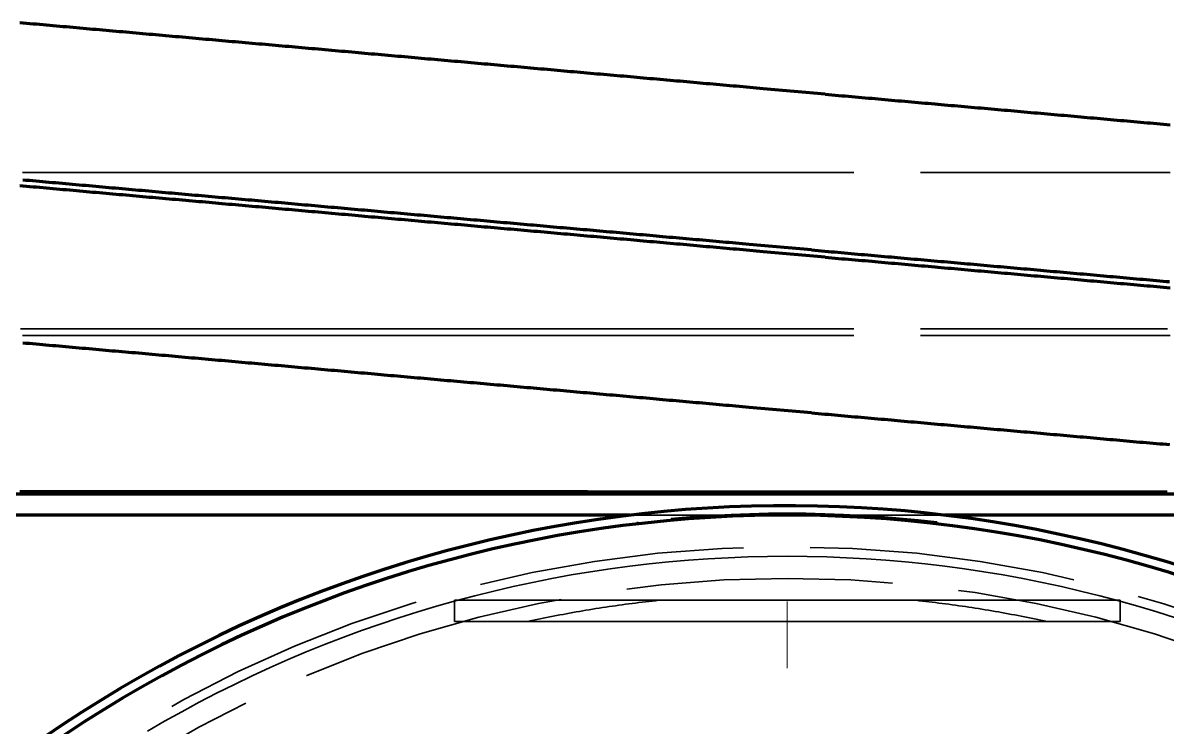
# Model space of a CAD drawing. Header units: millimetres. Extents: x 0 to 2382, y 0 to 420.
# Drawn here: x 148.02 to 165.21, y 159.4 to 169.99 of the extents above; entities that cross this region are included whole.
import ezdxf

# ---------------------------------------------------------------- set-up
doc = ezdxf.new("R2010")
doc.units = ezdxf.units.MM
doc.linetypes.add('IRAM-E-TRAZOS', pattern=[5, 4, -1])
doc.linetypes.add('IRAM-F-TRAZO-PUNTO', pattern=[20, 15, -2, 1, -2])
for name, color, linetype, lineweight in [('01-VISIBLE', 7, 'CONTINUOUS', 70), ('02-OCULTA', 4, 'IRAM-E-TRAZOS', 35), ('03-EJE', 1, 'IRAM-F-TRAZO-PUNTO', 18)]:
    doc.layers.add(name, color=color, linetype=linetype, lineweight=lineweight)

msp = doc.modelspace()

# ---------------------------------------------------------------- linework, layer by layer
at = {"layer": '01-VISIBLE'}
for p, q in [((160.071, 168.917), (159.137, 168.999)), ((159.863, 166.576), (158.929, 166.658)), ((160.071, 166.467), (159.137, 166.549)), ((159.863, 164.126), (158.929, 164.208)), ((147.32, 162.908), (171.68, 162.908)), ((147.32, 162.908), (171.68, 162.908)), ((156.5, 162.938), (162.5, 162.938)), ((157.138, 162.588), (147.235, 162.588)), ((172, 162.588), (161.862, 162.588))]:
    msp.add_line(p, q, dxfattribs=at)
for points in [[(159.137, 168.999), (159.087, 169.004), (159.037, 169.008), (158.987, 169.013), (158.937, 169.017), (158.887, 169.021), (158.838, 169.026), (158.788, 169.03), (158.738, 169.035), (158.688, 169.039), (158.638, 169.043), (158.588, 169.048), (158.539, 169.052), (158.489, 169.057), (158.439, 169.061), (158.389, 169.066), (158.339, 169.07), (158.289, 169.074), (158.239, 169.079), (158.19, 169.083), (158.14, 169.088), (158.09, 169.092), (158.04, 169.096), (157.99, 169.101), (157.94, 169.105), (157.891, 169.11), (157.841, 169.114), (157.791, 169.119), (157.741, 169.123), (157.691, 169.127), (157.641, 169.132), (157.591, 169.136), (157.542, 169.141), (157.492, 169.145), (157.442, 169.149), (157.392, 169.154), (157.342, 169.158), (157.292, 169.163), (157.243, 169.167), (157.193, 169.172), (157.143, 169.176), (157.093, 169.18), (157.043, 169.185), (156.993, 169.189), (156.944, 169.194), (156.894, 169.198), (156.844, 169.202), (156.794, 169.207), (156.744, 169.211), (156.694, 169.216), (156.644, 169.22), (156.595, 169.225), (156.545, 169.229), (156.495, 169.233), (156.445, 169.238), (156.395, 169.242), (156.345, 169.247), (156.296, 169.251), (156.246, 169.255), (156.196, 169.26), (156.146, 169.264), (156.096, 169.269), (156.046, 169.273), (155.997, 169.278), (155.947, 169.282), (155.897, 169.286), (155.847, 169.291), (155.797, 169.295), (155.747, 169.3), (155.697, 169.304), (155.648, 169.308), (155.598, 169.313), (155.548, 169.317), (155.498, 169.322), (155.448, 169.326), (155.398, 169.331), (155.349, 169.335), (155.299, 169.339), (155.249, 169.344), (155.199, 169.348), (155.149, 169.353), (155.099, 169.357), (155.049, 169.361), (155, 169.366), (154.95, 169.37), (154.9, 169.375), (154.85, 169.379), (154.8, 169.384), (154.75, 169.388), (154.701, 169.392), (154.651, 169.397), (154.601, 169.401), (154.551, 169.406), (154.501, 169.41), (154.451, 169.414), (154.402, 169.419), (154.352, 169.423), (154.302, 169.428), (154.252, 169.432), (154.202, 169.437), (154.152, 169.441), (154.102, 169.445), (154.053, 169.45), (154.003, 169.454), (153.953, 169.459), (153.903, 169.463), (153.853, 169.467), (153.803, 169.472), (153.754, 169.476), (153.704, 169.481), (153.654, 169.485), (153.604, 169.49), (153.554, 169.494), (153.504, 169.498), (153.455, 169.503), (153.405, 169.507), (153.355, 169.512), (153.305, 169.516), (153.255, 169.52), (153.205, 169.525), (153.155, 169.529), (153.106, 169.534), (153.056, 169.538), (153.006, 169.543), (152.956, 169.547), (152.906, 169.551), (152.856, 169.556), (152.807, 169.56), (152.757, 169.565), (152.707, 169.569), (152.657, 169.573), (152.607, 169.578), (152.557, 169.582), (152.508, 169.587), (152.458, 169.591), (152.408, 169.596), (152.358, 169.6), (152.308, 169.604), (152.258, 169.609), (152.208, 169.613), (152.159, 169.618), (152.109, 169.622), (152.059, 169.626), (152.009, 169.631), (151.959, 169.635), (151.909, 169.64), (151.86, 169.644), (151.81, 169.649), (151.76, 169.653), (151.71, 169.657), (151.66, 169.662), (151.61, 169.666), (151.56, 169.671), (151.511, 169.675), (151.461, 169.679), (151.411, 169.684), (151.361, 169.688), (151.311, 169.693), (151.261, 169.697), (151.212, 169.702), (151.162, 169.706), (151.112, 169.71), (151.062, 169.715), (151.012, 169.719), (150.962, 169.724), (150.913, 169.728), (150.863, 169.732), (150.813, 169.737), (150.763, 169.741), (150.713, 169.746), (150.663, 169.75), (150.613, 169.755), (150.564, 169.759), (150.514, 169.763), (150.464, 169.768), (150.414, 169.772), (150.364, 169.777), (150.314, 169.781), (150.265, 169.785), (150.215, 169.79), (150.165, 169.794), (150.115, 169.799), (150.065, 169.803), (150.015, 169.808), (149.966, 169.812), (149.916, 169.816), (149.866, 169.821), (149.816, 169.825), (149.766, 169.83), (149.716, 169.834), (149.666, 169.838), (149.617, 169.843), (149.567, 169.847), (149.517, 169.852), (149.467, 169.856), (149.417, 169.861), (149.367, 169.865), (149.318, 169.869), (149.268, 169.874), (149.218, 169.878), (149.168, 169.883), (149.118, 169.887), (149.068, 169.891), (149.019, 169.896), (148.969, 169.9), (148.919, 169.905), (148.869, 169.909), (148.819, 169.914), (148.769, 169.918), (148.719, 169.922), (148.67, 169.927), (148.62, 169.931), (148.57, 169.936), (148.52, 169.94), (148.47, 169.944), (148.42, 169.949), (148.371, 169.953), (148.321, 169.958), (148.271, 169.962), (148.221, 169.967), (148.171, 169.971), (148.121, 169.975), (148.071, 169.98), (148.022, 169.984), (147.972, 169.989)], [(160.071, 168.917), (160.121, 168.912), (160.17, 168.908), (160.22, 168.903), (160.27, 168.899), (160.32, 168.894), (160.37, 168.89), (160.42, 168.886), (160.47, 168.881), (160.519, 168.877), (160.569, 168.872), (160.619, 168.868), (160.669, 168.864), (160.719, 168.859), (160.769, 168.855), (160.818, 168.85), (160.868, 168.846), (160.918, 168.841), (160.968, 168.837), (161.018, 168.833), (161.068, 168.828), (161.117, 168.824), (161.167, 168.819), (161.217, 168.815), (161.267, 168.811), (161.317, 168.806), (161.367, 168.802), (161.417, 168.797), (161.466, 168.793), (161.516, 168.788), (161.566, 168.784), (161.616, 168.78), (161.666, 168.775), (161.716, 168.771), (161.765, 168.766), (161.815, 168.762), (161.865, 168.758), (161.915, 168.753), (161.965, 168.749), (162.015, 168.744), (162.065, 168.74), (162.114, 168.735), (162.164, 168.731), (162.214, 168.727), (162.264, 168.722), (162.314, 168.718), (162.364, 168.713), (162.413, 168.709), (162.463, 168.705), (162.513, 168.7), (162.563, 168.696), (162.613, 168.691), (162.663, 168.687), (162.712, 168.682), (162.762, 168.678), (162.812, 168.674), (162.862, 168.669), (162.912, 168.665), (162.962, 168.66), (163.012, 168.656), (163.061, 168.652), (163.111, 168.647), (163.161, 168.643), (163.211, 168.638), (163.261, 168.634), (163.311, 168.629), (163.36, 168.625), (163.41, 168.621), (163.46, 168.616), (163.51, 168.612), (163.56, 168.607), (163.61, 168.603), (163.659, 168.599), (163.709, 168.594), (163.759, 168.59), (163.809, 168.585), (163.859, 168.581), (163.909, 168.576), (163.959, 168.572), (164.008, 168.568), (164.058, 168.563), (164.108, 168.559), (164.158, 168.554), (164.208, 168.55), (164.258, 168.546), (164.307, 168.541), (164.357, 168.537), (164.407, 168.532), (164.457, 168.528), (164.507, 168.523), (164.557, 168.519), (164.607, 168.515), (164.656, 168.51), (164.706, 168.506), (164.756, 168.501), (164.806, 168.497), (164.856, 168.493), (164.906, 168.488), (164.955, 168.484), (165.005, 168.479), (165.055, 168.475), (165.105, 168.47), (165.155, 168.466), (165.205, 168.462), (165.254, 168.457)], [(159.137, 166.549), (159.087, 166.554), (159.037, 166.558), (158.987, 166.563), (158.937, 166.567), (158.887, 166.571), (158.838, 166.576), (158.788, 166.58), (158.738, 166.585), (158.688, 166.589), (158.638, 166.593), (158.588, 166.598), (158.539, 166.602), (158.489, 166.607), (158.439, 166.611), (158.389, 166.616), (158.339, 166.62), (158.289, 166.624), (158.239, 166.629), (158.19, 166.633), (158.14, 166.638), (158.09, 166.642), (158.04, 166.646), (157.99, 166.651), (157.94, 166.655), (157.891, 166.66), (157.841, 166.664), (157.791, 166.669), (157.741, 166.673), (157.691, 166.677), (157.641, 166.682), (157.591, 166.686), (157.542, 166.691), (157.492, 166.695), (157.442, 166.699), (157.392, 166.704), (157.342, 166.708), (157.292, 166.713), (157.243, 166.717), (157.193, 166.722), (157.143, 166.726), (157.093, 166.73), (157.043, 166.735), (156.993, 166.739), (156.944, 166.744), (156.894, 166.748), (156.844, 166.752), (156.794, 166.757), (156.744, 166.761), (156.694, 166.766), (156.644, 166.77), (156.595, 166.775), (156.545, 166.779), (156.495, 166.783), (156.445, 166.788), (156.395, 166.792), (156.345, 166.797), (156.296, 166.801), (156.246, 166.805), (156.196, 166.81), (156.146, 166.814), (156.096, 166.819), (156.046, 166.823), (155.997, 166.828), (155.947, 166.832), (155.897, 166.836), (155.847, 166.841), (155.797, 166.845), (155.747, 166.85), (155.697, 166.854), (155.648, 166.858), (155.598, 166.863), (155.548, 166.867), (155.498, 166.872), (155.448, 166.876), (155.398, 166.881), (155.349, 166.885), (155.299, 166.889), (155.249, 166.894), (155.199, 166.898), (155.149, 166.903), (155.099, 166.907), (155.049, 166.911), (155, 166.916), (154.95, 166.92), (154.9, 166.925), (154.85, 166.929), (154.8, 166.934), (154.75, 166.938), (154.701, 166.942), (154.651, 166.947), (154.601, 166.951), (154.551, 166.956), (154.501, 166.96), (154.451, 166.964), (154.402, 166.969), (154.352, 166.973), (154.302, 166.978), (154.252, 166.982), (154.202, 166.987), (154.152, 166.991), (154.102, 166.995), (154.053, 167), (154.003, 167.004), (153.953, 167.009), (153.903, 167.013), (153.853, 167.017), (153.803, 167.022), (153.754, 167.026), (153.704, 167.031), (153.654, 167.035), (153.604, 167.04), (153.554, 167.044), (153.504, 167.048), (153.455, 167.053), (153.405, 167.057), (153.355, 167.062), (153.305, 167.066), (153.255, 167.07), (153.205, 167.075), (153.155, 167.079), (153.106, 167.084), (153.056, 167.088), (153.006, 167.093), (152.956, 167.097), (152.906, 167.101), (152.856, 167.106), (152.807, 167.11), (152.757, 167.115), (152.707, 167.119), (152.657, 167.123), (152.607, 167.128), (152.557, 167.132), (152.508, 167.137), (152.458, 167.141), (152.408, 167.146), (152.358, 167.15), (152.308, 167.154), (152.258, 167.159), (152.208, 167.163), (152.159, 167.168), (152.109, 167.172), (152.059, 167.176), (152.009, 167.181), (151.959, 167.185), (151.909, 167.19), (151.86, 167.194), (151.81, 167.199), (151.76, 167.203), (151.71, 167.207), (151.66, 167.212), (151.61, 167.216), (151.56, 167.221), (151.511, 167.225), (151.461, 167.229), (151.411, 167.234), (151.361, 167.238), (151.311, 167.243), (151.261, 167.247), (151.212, 167.252), (151.162, 167.256), (151.112, 167.26), (151.062, 167.265), (151.012, 167.269), (150.962, 167.274), (150.913, 167.278), (150.863, 167.282), (150.813, 167.287), (150.763, 167.291), (150.713, 167.296), (150.663, 167.3), (150.613, 167.305), (150.564, 167.309), (150.514, 167.313), (150.464, 167.318), (150.414, 167.322), (150.364, 167.327), (150.314, 167.331), (150.265, 167.335), (150.215, 167.34), (150.165, 167.344), (150.115, 167.349), (150.065, 167.353), (150.015, 167.358), (149.966, 167.362), (149.916, 167.366), (149.866, 167.371), (149.816, 167.375), (149.766, 167.38), (149.716, 167.384), (149.666, 167.388), (149.617, 167.393), (149.567, 167.397), (149.517, 167.402), (149.467, 167.406), (149.417, 167.411), (149.367, 167.415), (149.318, 167.419), (149.268, 167.424), (149.218, 167.428), (149.168, 167.433), (149.118, 167.437), (149.068, 167.441), (149.019, 167.446), (148.969, 167.45), (148.919, 167.455), (148.869, 167.459), (148.819, 167.464), (148.769, 167.468), (148.719, 167.472), (148.67, 167.477), (148.62, 167.481), (148.57, 167.486), (148.52, 167.49), (148.47, 167.494), (148.42, 167.499), (148.371, 167.503), (148.321, 167.508), (148.271, 167.512), (148.221, 167.517), (148.171, 167.521), (148.121, 167.525), (148.071, 167.53), (148.022, 167.534), (147.972, 167.539)], [(158.929, 166.658), (158.879, 166.663), (158.83, 166.667), (158.78, 166.672), (158.73, 166.676), (158.68, 166.681), (158.63, 166.685), (158.58, 166.689), (158.53, 166.694), (158.481, 166.698), (158.431, 166.703), (158.381, 166.707), (158.331, 166.711), (158.281, 166.716), (158.231, 166.72), (158.182, 166.725), (158.132, 166.729), (158.082, 166.734), (158.032, 166.738), (157.982, 166.742), (157.932, 166.747), (157.883, 166.751), (157.833, 166.756), (157.783, 166.76), (157.733, 166.764), (157.683, 166.769), (157.633, 166.773), (157.583, 166.778), (157.534, 166.782), (157.484, 166.787), (157.434, 166.791), (157.384, 166.795), (157.334, 166.8), (157.284, 166.804), (157.235, 166.809), (157.185, 166.813), (157.135, 166.817), (157.085, 166.822), (157.035, 166.826), (156.985, 166.831), (156.935, 166.835), (156.886, 166.84), (156.836, 166.844), (156.786, 166.848), (156.736, 166.853), (156.686, 166.857), (156.636, 166.862), (156.587, 166.866), (156.537, 166.87), (156.487, 166.875), (156.437, 166.879), (156.387, 166.884), (156.337, 166.888), (156.288, 166.893), (156.238, 166.897), (156.188, 166.901), (156.138, 166.906), (156.088, 166.91), (156.038, 166.915), (155.988, 166.919), (155.939, 166.923), (155.889, 166.928), (155.839, 166.932), (155.789, 166.937), (155.739, 166.941), (155.689, 166.946), (155.64, 166.95), (155.59, 166.954), (155.54, 166.959), (155.49, 166.963), (155.44, 166.968), (155.39, 166.972), (155.341, 166.976), (155.291, 166.981), (155.241, 166.985), (155.191, 166.99), (155.141, 166.994), (155.091, 166.999), (155.041, 167.003), (154.992, 167.007), (154.942, 167.012), (154.892, 167.016), (154.842, 167.021), (154.792, 167.025), (154.742, 167.029), (154.693, 167.034), (154.643, 167.038), (154.593, 167.043), (154.543, 167.047), (154.493, 167.052), (154.443, 167.056), (154.393, 167.06), (154.344, 167.065), (154.294, 167.069), (154.244, 167.074), (154.194, 167.078), (154.144, 167.082), (154.094, 167.087), (154.045, 167.091), (153.995, 167.096), (153.945, 167.1), (153.895, 167.105), (153.845, 167.109), (153.795, 167.113), (153.746, 167.118), (153.696, 167.122), (153.646, 167.127), (153.596, 167.131), (153.546, 167.135), (153.496, 167.14), (153.446, 167.144), (153.397, 167.149), (153.347, 167.153), (153.297, 167.158), (153.247, 167.162), (153.197, 167.166), (153.147, 167.171), (153.098, 167.175), (153.048, 167.18), (152.998, 167.184), (152.948, 167.188), (152.898, 167.193), (152.848, 167.197), (152.799, 167.202), (152.749, 167.206), (152.699, 167.211), (152.649, 167.215), (152.599, 167.219), (152.549, 167.224), (152.499, 167.228), (152.45, 167.233), (152.4, 167.237), (152.35, 167.241), (152.3, 167.246), (152.25, 167.25), (152.2, 167.255), (152.151, 167.259), (152.101, 167.264), (152.051, 167.268), (152.001, 167.272), (151.951, 167.277), (151.901, 167.281), (151.852, 167.286), (151.802, 167.29), (151.752, 167.294), (151.702, 167.299), (151.652, 167.303), (151.602, 167.308), (151.552, 167.312), (151.503, 167.317), (151.453, 167.321), (151.403, 167.325), (151.353, 167.33), (151.303, 167.334), (151.253, 167.339), (151.204, 167.343), (151.154, 167.347), (151.104, 167.352), (151.054, 167.356), (151.004, 167.361), (150.954, 167.365), (150.904, 167.37), (150.855, 167.374), (150.805, 167.378), (150.755, 167.383), (150.705, 167.387), (150.655, 167.392), (150.605, 167.396), (150.556, 167.4), (150.506, 167.405), (150.456, 167.409), (150.406, 167.414), (150.356, 167.418), (150.306, 167.423), (150.257, 167.427), (150.207, 167.431), (150.157, 167.436), (150.107, 167.44), (150.057, 167.445), (150.007, 167.449), (149.957, 167.453), (149.908, 167.458), (149.858, 167.462), (149.808, 167.467), (149.758, 167.471), (149.708, 167.476), (149.658, 167.48), (149.609, 167.484), (149.559, 167.489), (149.509, 167.493), (149.459, 167.498), (149.409, 167.502), (149.359, 167.506), (149.31, 167.511), (149.26, 167.515), (149.21, 167.52), (149.16, 167.524), (149.11, 167.529), (149.06, 167.533), (149.01, 167.537), (148.961, 167.542), (148.911, 167.546), (148.861, 167.551), (148.811, 167.555), (148.761, 167.559), (148.711, 167.564), (148.662, 167.568), (148.612, 167.573), (148.562, 167.577), (148.512, 167.582), (148.462, 167.586), (148.412, 167.59), (148.362, 167.595), (148.313, 167.599), (148.263, 167.604), (148.213, 167.608), (148.163, 167.612), (148.113, 167.617), (148.063, 167.621), (148.014, 167.626)], [(159.863, 166.576), (159.913, 166.571), (159.963, 166.567), (160.013, 166.562), (160.063, 166.558), (160.113, 166.554), (160.162, 166.549), (160.212, 166.545), (160.262, 166.54), (160.312, 166.536), (160.362, 166.532), (160.412, 166.527), (160.461, 166.523), (160.511, 166.518), (160.561, 166.514), (160.611, 166.509), (160.661, 166.505), (160.711, 166.501), (160.761, 166.496), (160.81, 166.492), (160.86, 166.487), (160.91, 166.483), (160.96, 166.479), (161.01, 166.474), (161.06, 166.47), (161.109, 166.465), (161.159, 166.461), (161.209, 166.456), (161.259, 166.452), (161.309, 166.448), (161.359, 166.443), (161.409, 166.439), (161.458, 166.434), (161.508, 166.43), (161.558, 166.426), (161.608, 166.421), (161.658, 166.417), (161.708, 166.412), (161.757, 166.408), (161.807, 166.403), (161.857, 166.399), (161.907, 166.395), (161.957, 166.39), (162.007, 166.386), (162.056, 166.381), (162.106, 166.377), (162.156, 166.373), (162.206, 166.368), (162.256, 166.364), (162.306, 166.359), (162.356, 166.355), (162.405, 166.35), (162.455, 166.346), (162.505, 166.342), (162.555, 166.337), (162.605, 166.333), (162.655, 166.328), (162.704, 166.324), (162.754, 166.32), (162.804, 166.315), (162.854, 166.311), (162.904, 166.306), (162.954, 166.302), (163.003, 166.297), (163.053, 166.293), (163.103, 166.289), (163.153, 166.284), (163.203, 166.28), (163.253, 166.275), (163.303, 166.271), (163.352, 166.267), (163.402, 166.262), (163.452, 166.258), (163.502, 166.253), (163.552, 166.249), (163.602, 166.244), (163.651, 166.24), (163.701, 166.236), (163.751, 166.231), (163.801, 166.227), (163.851, 166.222), (163.901, 166.218), (163.951, 166.214), (164, 166.209), (164.05, 166.205), (164.1, 166.2), (164.15, 166.196), (164.2, 166.191), (164.25, 166.187), (164.299, 166.183), (164.349, 166.178), (164.399, 166.174), (164.449, 166.169), (164.499, 166.165), (164.549, 166.161), (164.598, 166.156), (164.648, 166.152), (164.698, 166.147), (164.748, 166.143), (164.798, 166.138), (164.848, 166.134), (164.898, 166.13), (164.947, 166.125), (164.997, 166.121), (165.047, 166.116), (165.097, 166.112), (165.147, 166.108), (165.197, 166.103), (165.246, 166.099)], [(160.071, 166.467), (160.121, 166.462), (160.17, 166.458), (160.22, 166.453), (160.27, 166.449), (160.32, 166.444), (160.37, 166.44), (160.42, 166.436), (160.47, 166.431), (160.519, 166.427), (160.569, 166.422), (160.619, 166.418), (160.669, 166.414), (160.719, 166.409), (160.769, 166.405), (160.818, 166.4), (160.868, 166.396), (160.918, 166.391), (160.968, 166.387), (161.018, 166.383), (161.068, 166.378), (161.117, 166.374), (161.167, 166.369), (161.217, 166.365), (161.267, 166.361), (161.317, 166.356), (161.367, 166.352), (161.417, 166.347), (161.466, 166.343), (161.516, 166.338), (161.566, 166.334), (161.616, 166.33), (161.666, 166.325), (161.716, 166.321), (161.765, 166.316), (161.815, 166.312), (161.865, 166.308), (161.915, 166.303), (161.965, 166.299), (162.015, 166.294), (162.065, 166.29), (162.114, 166.285), (162.164, 166.281), (162.214, 166.277), (162.264, 166.272), (162.314, 166.268), (162.364, 166.263), (162.413, 166.259), (162.463, 166.255), (162.513, 166.25), (162.563, 166.246), (162.613, 166.241), (162.663, 166.237), (162.712, 166.232), (162.762, 166.228), (162.812, 166.224), (162.862, 166.219), (162.912, 166.215), (162.962, 166.21), (163.012, 166.206), (163.061, 166.202), (163.111, 166.197), (163.161, 166.193), (163.211, 166.188), (163.261, 166.184), (163.311, 166.179), (163.36, 166.175), (163.41, 166.171), (163.46, 166.166), (163.51, 166.162), (163.56, 166.157), (163.61, 166.153), (163.659, 166.149), (163.709, 166.144), (163.759, 166.14), (163.809, 166.135), (163.859, 166.131), (163.909, 166.126), (163.959, 166.122), (164.008, 166.118), (164.058, 166.113), (164.108, 166.109), (164.158, 166.104), (164.208, 166.1), (164.258, 166.096), (164.307, 166.091), (164.357, 166.087), (164.407, 166.082), (164.457, 166.078), (164.507, 166.073), (164.557, 166.069), (164.607, 166.065), (164.656, 166.06), (164.706, 166.056), (164.756, 166.051), (164.806, 166.047), (164.856, 166.043), (164.906, 166.038), (164.955, 166.034), (165.005, 166.029), (165.055, 166.025), (165.105, 166.02), (165.155, 166.016), (165.205, 166.012), (165.254, 166.007)], [(158.929, 164.208), (158.879, 164.213), (158.83, 164.217), (158.78, 164.222), (158.73, 164.226), (158.68, 164.231), (158.63, 164.235), (158.58, 164.239), (158.53, 164.244), (158.481, 164.248), (158.431, 164.253), (158.381, 164.257), (158.331, 164.261), (158.281, 164.266), (158.231, 164.27), (158.182, 164.275), (158.132, 164.279), (158.082, 164.284), (158.032, 164.288), (157.982, 164.292), (157.932, 164.297), (157.883, 164.301), (157.833, 164.306), (157.783, 164.31), (157.733, 164.314), (157.683, 164.319), (157.633, 164.323), (157.583, 164.328), (157.534, 164.332), (157.484, 164.337), (157.434, 164.341), (157.384, 164.345), (157.334, 164.35), (157.284, 164.354), (157.235, 164.359), (157.185, 164.363), (157.135, 164.367), (157.085, 164.372), (157.035, 164.376), (156.985, 164.381), (156.935, 164.385), (156.886, 164.39), (156.836, 164.394), (156.786, 164.398), (156.736, 164.403), (156.686, 164.407), (156.636, 164.412), (156.587, 164.416), (156.537, 164.42), (156.487, 164.425), (156.437, 164.429), (156.387, 164.434), (156.337, 164.438), (156.288, 164.443), (156.238, 164.447), (156.188, 164.451), (156.138, 164.456), (156.088, 164.46), (156.038, 164.465), (155.988, 164.469), (155.939, 164.473), (155.889, 164.478), (155.839, 164.482), (155.789, 164.487), (155.739, 164.491), (155.689, 164.496), (155.64, 164.5), (155.59, 164.504), (155.54, 164.509), (155.49, 164.513), (155.44, 164.518), (155.39, 164.522), (155.341, 164.526), (155.291, 164.531), (155.241, 164.535), (155.191, 164.54), (155.141, 164.544), (155.091, 164.549), (155.041, 164.553), (154.992, 164.557), (154.942, 164.562), (154.892, 164.566), (154.842, 164.571), (154.792, 164.575), (154.742, 164.579), (154.693, 164.584), (154.643, 164.588), (154.593, 164.593), (154.543, 164.597), (154.493, 164.602), (154.443, 164.606), (154.393, 164.61), (154.344, 164.615), (154.294, 164.619), (154.244, 164.624), (154.194, 164.628), (154.144, 164.632), (154.094, 164.637), (154.045, 164.641), (153.995, 164.646), (153.945, 164.65), (153.895, 164.655), (153.845, 164.659), (153.795, 164.663), (153.746, 164.668), (153.696, 164.672), (153.646, 164.677), (153.596, 164.681), (153.546, 164.685), (153.496, 164.69), (153.446, 164.694), (153.397, 164.699), (153.347, 164.703), (153.297, 164.708), (153.247, 164.712), (153.197, 164.716), (153.147, 164.721), (153.098, 164.725), (153.048, 164.73), (152.998, 164.734), (152.948, 164.738), (152.898, 164.743), (152.848, 164.747), (152.799, 164.752), (152.749, 164.756), (152.699, 164.761), (152.649, 164.765), (152.599, 164.769), (152.549, 164.774), (152.499, 164.778), (152.45, 164.783), (152.4, 164.787), (152.35, 164.791), (152.3, 164.796), (152.25, 164.8), (152.2, 164.805), (152.151, 164.809), (152.101, 164.814), (152.051, 164.818), (152.001, 164.822), (151.951, 164.827), (151.901, 164.831), (151.852, 164.836), (151.802, 164.84), (151.752, 164.844), (151.702, 164.849), (151.652, 164.853), (151.602, 164.858), (151.552, 164.862), (151.503, 164.867), (151.453, 164.871), (151.403, 164.875), (151.353, 164.88), (151.303, 164.884), (151.253, 164.889), (151.204, 164.893), (151.154, 164.897), (151.104, 164.902), (151.054, 164.906), (151.004, 164.911), (150.954, 164.915), (150.904, 164.92), (150.855, 164.924), (150.805, 164.928), (150.755, 164.933), (150.705, 164.937), (150.655, 164.942), (150.605, 164.946), (150.556, 164.95), (150.506, 164.955), (150.456, 164.959), (150.406, 164.964), (150.356, 164.968), (150.306, 164.973), (150.257, 164.977), (150.207, 164.981), (150.157, 164.986), (150.107, 164.99), (150.057, 164.995), (150.007, 164.999), (149.957, 165.003), (149.908, 165.008), (149.858, 165.012), (149.808, 165.017), (149.758, 165.021), (149.708, 165.026), (149.658, 165.03), (149.609, 165.034), (149.559, 165.039), (149.509, 165.043), (149.459, 165.048), (149.409, 165.052), (149.359, 165.056), (149.31, 165.061), (149.26, 165.065), (149.21, 165.07), (149.16, 165.074), (149.11, 165.079), (149.06, 165.083), (149.01, 165.087), (148.961, 165.092), (148.911, 165.096), (148.861, 165.101), (148.811, 165.105), (148.761, 165.109), (148.711, 165.114), (148.662, 165.118), (148.612, 165.123), (148.562, 165.127), (148.512, 165.132), (148.462, 165.136), (148.412, 165.14), (148.362, 165.145), (148.313, 165.149), (148.263, 165.154), (148.213, 165.158), (148.163, 165.162), (148.113, 165.167), (148.063, 165.171), (148.014, 165.176)], [(159.863, 164.126), (159.913, 164.121), (159.963, 164.117), (160.013, 164.112), (160.063, 164.108), (160.113, 164.104), (160.162, 164.099), (160.212, 164.095), (160.262, 164.09), (160.312, 164.086), (160.362, 164.082), (160.412, 164.077), (160.461, 164.073), (160.511, 164.068), (160.561, 164.064), (160.611, 164.059), (160.661, 164.055), (160.711, 164.051), (160.761, 164.046), (160.81, 164.042), (160.86, 164.037), (160.91, 164.033), (160.96, 164.029), (161.01, 164.024), (161.06, 164.02), (161.109, 164.015), (161.159, 164.011), (161.209, 164.006), (161.259, 164.002), (161.309, 163.998), (161.359, 163.993), (161.409, 163.989), (161.458, 163.984), (161.508, 163.98), (161.558, 163.976), (161.608, 163.971), (161.658, 163.967), (161.708, 163.962), (161.757, 163.958), (161.807, 163.953), (161.857, 163.949), (161.907, 163.945), (161.957, 163.94), (162.007, 163.936), (162.056, 163.931), (162.106, 163.927), (162.156, 163.923), (162.206, 163.918), (162.256, 163.914), (162.306, 163.909), (162.356, 163.905), (162.405, 163.9), (162.455, 163.896), (162.505, 163.892), (162.555, 163.887), (162.605, 163.883), (162.655, 163.878), (162.704, 163.874), (162.754, 163.87), (162.804, 163.865), (162.854, 163.861), (162.904, 163.856), (162.954, 163.852), (163.003, 163.847), (163.053, 163.843), (163.103, 163.839), (163.153, 163.834), (163.203, 163.83), (163.253, 163.825), (163.303, 163.821), (163.352, 163.817), (163.402, 163.812), (163.452, 163.808), (163.502, 163.803), (163.552, 163.799), (163.602, 163.794), (163.651, 163.79), (163.701, 163.786), (163.751, 163.781), (163.801, 163.777), (163.851, 163.772), (163.901, 163.768), (163.951, 163.764), (164, 163.759), (164.05, 163.755), (164.1, 163.75), (164.15, 163.746), (164.2, 163.741), (164.25, 163.737), (164.299, 163.733), (164.349, 163.728), (164.399, 163.724), (164.449, 163.719), (164.499, 163.715), (164.549, 163.711), (164.598, 163.706), (164.648, 163.702), (164.698, 163.697), (164.748, 163.693), (164.798, 163.688), (164.848, 163.684), (164.898, 163.68), (164.947, 163.675), (164.997, 163.671), (165.047, 163.666), (165.097, 163.662), (165.147, 163.658), (165.197, 163.653), (165.246, 163.649)], [(156.5, 162.938), (156.45, 162.938), (156.4, 162.938), (156.35, 162.938), (156.299, 162.938), (156.249, 162.938), (156.199, 162.938), (156.149, 162.938), (156.099, 162.938), (156.049, 162.938), (155.998, 162.938), (155.948, 162.938), (155.898, 162.938), (155.848, 162.938), (155.798, 162.938), (155.748, 162.938), (155.697, 162.938), (155.647, 162.938), (155.597, 162.938), (155.547, 162.938), (155.497, 162.938), (155.447, 162.938), (155.396, 162.938), (155.346, 162.938), (155.296, 162.938), (155.246, 162.938), (155.196, 162.938), (155.146, 162.938), (155.095, 162.938), (155.045, 162.938), (154.995, 162.938), (154.945, 162.938), (154.895, 162.938), (154.845, 162.938), (154.794, 162.938), (154.744, 162.938), (154.694, 162.938), (154.644, 162.938), (154.594, 162.938), (154.544, 162.938), (154.493, 162.938), (154.443, 162.938), (154.393, 162.938), (154.343, 162.938), (154.293, 162.938), (154.243, 162.938), (154.192, 162.938), (154.142, 162.938), (154.092, 162.938), (154.042, 162.938), (153.992, 162.938), (153.942, 162.938), (153.891, 162.938), (153.841, 162.938), (153.791, 162.938), (153.741, 162.938), (153.691, 162.938), (153.641, 162.938), (153.59, 162.938), (153.54, 162.938), (153.49, 162.938), (153.44, 162.938), (153.39, 162.938), (153.34, 162.938), (153.29, 162.938), (153.239, 162.938), (153.189, 162.938), (153.139, 162.938), (153.089, 162.938), (153.039, 162.938), (152.989, 162.938), (152.938, 162.938), (152.888, 162.938), (152.838, 162.938), (152.788, 162.938), (152.738, 162.938), (152.688, 162.938), (152.637, 162.938), (152.587, 162.938), (152.537, 162.938), (152.487, 162.938), (152.437, 162.938), (152.387, 162.938), (152.336, 162.938), (152.286, 162.938), (152.236, 162.938), (152.186, 162.938), (152.136, 162.938), (152.086, 162.938), (152.035, 162.938), (151.985, 162.938), (151.935, 162.938), (151.885, 162.938), (151.835, 162.938), (151.785, 162.938), (151.734, 162.938), (151.684, 162.938), (151.634, 162.938), (151.584, 162.938), (151.534, 162.938), (151.484, 162.938), (151.433, 162.938), (151.383, 162.938), (151.333, 162.938), (151.283, 162.938), (151.233, 162.938), (151.183, 162.938), (151.132, 162.938), (151.082, 162.938), (151.032, 162.938), (150.982, 162.938), (150.932, 162.938), (150.882, 162.938), (150.831, 162.938), (150.781, 162.938), (150.731, 162.938), (150.681, 162.938), (150.631, 162.938), (150.581, 162.938), (150.53, 162.938), (150.48, 162.938), (150.43, 162.938), (150.38, 162.938), (150.33, 162.938), (150.28, 162.938), (150.23, 162.938), (150.179, 162.938), (150.129, 162.938), (150.079, 162.938), (150.029, 162.938), (149.979, 162.938), (149.929, 162.938), (149.878, 162.938), (149.828, 162.938), (149.778, 162.938), (149.728, 162.938), (149.678, 162.938), (149.628, 162.938), (149.577, 162.938), (149.527, 162.938), (149.477, 162.938), (149.427, 162.938), (149.377, 162.938), (149.327, 162.938), (149.276, 162.938), (149.226, 162.938), (149.176, 162.938), (149.126, 162.938), (149.076, 162.938), (149.026, 162.938), (148.975, 162.938), (148.925, 162.938), (148.875, 162.938), (148.825, 162.938), (148.775, 162.938), (148.725, 162.938), (148.674, 162.938), (148.624, 162.938), (148.574, 162.938), (148.524, 162.938), (148.474, 162.938), (148.424, 162.938), (148.373, 162.938), (148.323, 162.938), (148.273, 162.938), (148.223, 162.938), (148.173, 162.938), (148.123, 162.938), (148.072, 162.938), (148.022, 162.938), (147.972, 162.938)], [(162.5, 162.938), (162.55, 162.938), (162.6, 162.938), (162.65, 162.938), (162.701, 162.938), (162.751, 162.938), (162.801, 162.938), (162.851, 162.938), (162.901, 162.938), (162.951, 162.938), (163.002, 162.938), (163.052, 162.938), (163.102, 162.938), (163.152, 162.938), (163.202, 162.938), (163.252, 162.938), (163.303, 162.938), (163.353, 162.938), (163.403, 162.938), (163.453, 162.938), (163.503, 162.938), (163.553, 162.938), (163.604, 162.938), (163.654, 162.938), (163.704, 162.938), (163.754, 162.938), (163.804, 162.938), (163.854, 162.938), (163.905, 162.938), (163.955, 162.938), (164.005, 162.938), (164.055, 162.938), (164.105, 162.938), (164.155, 162.938), (164.206, 162.938), (164.256, 162.938), (164.306, 162.938), (164.356, 162.938), (164.406, 162.938), (164.456, 162.938), (164.507, 162.938), (164.557, 162.938), (164.607, 162.938), (164.657, 162.938), (164.707, 162.938), (164.757, 162.938), (164.808, 162.938), (164.858, 162.938), (164.908, 162.938), (164.958, 162.938), (165.008, 162.938), (165.058, 162.938), (165.109, 162.938), (165.159, 162.938), (165.209, 162.938)]]:
    msp.add_lwpolyline(points, dxfattribs=at)
for radius, start, end in [(19.643, 0.922, 125.6391), (19.5, 0, 125.8133)]:
    msp.add_arc((159.5, 143.088), radius, start, end, dxfattribs=at)
at = {"layer": '02-OCULTA'}
for p, q in [((156.5, 167.738), (162.5, 167.738)), ((156.5, 165.388), (162.5, 165.388)), ((156.5, 165.288), (162.5, 165.288)), ((147.32, 162.908), (171.68, 162.908)), ((147.32, 162.908), (171.68, 162.908)), ((147, 162.588), (172, 162.588)), ((172, 162.588), (147, 162.588)), ((147, 162.588), (172, 162.588)), ((161.862, 162.588), (157.138, 162.588)), ((157.255, 162.458), (157.252, 162.488)), ((157.255, 162.458), (157.252, 162.488)), ((161.745, 162.458), (161.748, 162.488)), ((161.745, 162.458), (161.748, 162.488)), ((154.5, 160.988), (154.5, 161.308)), ((154.5, 160.988), (154.5, 161.308)), ((154.5, 161.308), (164.5, 161.308)), ((154.5, 161.308), (157.569, 161.308)), ((161.431, 161.308), (164.5, 161.308)), ((164.5, 160.988), (164.5, 161.308)), ((164.5, 160.988), (164.5, 161.308)), ((154.5, 160.988), (164.5, 160.988)), ((154.5, 160.988), (155.59, 160.988)), ((163.41, 160.988), (164.5, 160.988))]:
    msp.add_line(p, q, dxfattribs=at)
for points in [[(156.5, 167.738), (156.45, 167.738), (156.4, 167.738), (156.349, 167.738), (156.299, 167.738), (156.249, 167.738), (156.199, 167.738), (156.148, 167.738), (156.098, 167.738), (156.048, 167.738), (155.998, 167.738), (155.947, 167.738), (155.897, 167.738), (155.847, 167.738), (155.797, 167.738), (155.746, 167.738), (155.696, 167.738), (155.646, 167.738), (155.596, 167.738), (155.545, 167.738), (155.495, 167.738), (155.445, 167.738), (155.395, 167.738), (155.344, 167.738), (155.294, 167.738), (155.244, 167.738), (155.194, 167.738), (155.143, 167.738), (155.093, 167.738), (155.043, 167.738), (154.993, 167.738), (154.942, 167.738), (154.892, 167.738), (154.842, 167.738), (154.792, 167.738), (154.741, 167.738), (154.691, 167.738), (154.641, 167.738), (154.591, 167.738), (154.54, 167.738), (154.49, 167.738), (154.44, 167.738), (154.39, 167.738), (154.339, 167.738), (154.289, 167.738), (154.239, 167.738), (154.189, 167.738), (154.138, 167.738), (154.088, 167.738), (154.038, 167.738), (153.988, 167.738), (153.937, 167.738), (153.887, 167.738), (153.837, 167.738), (153.787, 167.738), (153.736, 167.738), (153.686, 167.738), (153.636, 167.738), (153.586, 167.738), (153.535, 167.738), (153.485, 167.738), (153.435, 167.738), (153.385, 167.738), (153.334, 167.738), (153.284, 167.738), (153.234, 167.738), (153.184, 167.738), (153.133, 167.738), (153.083, 167.738), (153.033, 167.738), (152.983, 167.738), (152.932, 167.738), (152.882, 167.738), (152.832, 167.738), (152.782, 167.738), (152.731, 167.738), (152.681, 167.738), (152.631, 167.738), (152.581, 167.738), (152.53, 167.738), (152.48, 167.738), (152.43, 167.738), (152.38, 167.738), (152.329, 167.738), (152.279, 167.738), (152.229, 167.738), (152.179, 167.738), (152.128, 167.738), (152.078, 167.738), (152.028, 167.738), (151.978, 167.738), (151.927, 167.738), (151.877, 167.738), (151.827, 167.738), (151.777, 167.738), (151.726, 167.738), (151.676, 167.738), (151.626, 167.738), (151.576, 167.738), (151.525, 167.738), (151.475, 167.738), (151.425, 167.738), (151.375, 167.738), (151.324, 167.738), (151.274, 167.738), (151.224, 167.738), (151.174, 167.738), (151.123, 167.738), (151.073, 167.738), (151.023, 167.738), (150.973, 167.738), (150.922, 167.738), (150.872, 167.738), (150.822, 167.738), (150.772, 167.738), (150.721, 167.738), (150.671, 167.738), (150.621, 167.738), (150.571, 167.738), (150.52, 167.738), (150.47, 167.738), (150.42, 167.738), (150.37, 167.738), (150.319, 167.738), (150.269, 167.738), (150.219, 167.738), (150.169, 167.738), (150.118, 167.738), (150.068, 167.738), (150.018, 167.738), (149.968, 167.738), (149.917, 167.738), (149.867, 167.738), (149.817, 167.738), (149.767, 167.738), (149.716, 167.738), (149.666, 167.738), (149.616, 167.738), (149.566, 167.738), (149.515, 167.738), (149.465, 167.738), (149.415, 167.738), (149.365, 167.738), (149.314, 167.738), (149.264, 167.738), (149.214, 167.738), (149.164, 167.738), (149.113, 167.738), (149.063, 167.738), (149.013, 167.738), (148.963, 167.738), (148.912, 167.738), (148.862, 167.738), (148.812, 167.738), (148.762, 167.738), (148.711, 167.738), (148.661, 167.738), (148.611, 167.738), (148.561, 167.738), (148.51, 167.738), (148.46, 167.738), (148.41, 167.738), (148.36, 167.738), (148.309, 167.738), (148.259, 167.738), (148.209, 167.738), (148.159, 167.738), (148.108, 167.738), (148.058, 167.738), (148.008, 167.738)], [(162.5, 167.738), (162.55, 167.738), (162.6, 167.738), (162.65, 167.738), (162.7, 167.738), (162.751, 167.738), (162.801, 167.738), (162.851, 167.738), (162.901, 167.738), (162.951, 167.738), (163.001, 167.738), (163.051, 167.738), (163.101, 167.738), (163.152, 167.738), (163.202, 167.738), (163.252, 167.738), (163.302, 167.738), (163.352, 167.738), (163.402, 167.738), (163.452, 167.738), (163.502, 167.738), (163.552, 167.738), (163.603, 167.738), (163.653, 167.738), (163.703, 167.738), (163.753, 167.738), (163.803, 167.738), (163.853, 167.738), (163.903, 167.738), (163.953, 167.738), (164.003, 167.738), (164.054, 167.738), (164.104, 167.738), (164.154, 167.738), (164.204, 167.738), (164.254, 167.738), (164.304, 167.738), (164.354, 167.738), (164.404, 167.738), (164.455, 167.738), (164.505, 167.738), (164.555, 167.738), (164.605, 167.738), (164.655, 167.738), (164.705, 167.738), (164.755, 167.738), (164.805, 167.738), (164.855, 167.738), (164.906, 167.738), (164.956, 167.738), (165.006, 167.738), (165.056, 167.738), (165.106, 167.738), (165.156, 167.738), (165.206, 167.738), (165.256, 167.738)], [(156.5, 165.388), (156.45, 165.388), (156.4, 165.388), (156.35, 165.388), (156.3, 165.388), (156.249, 165.388), (156.199, 165.388), (156.149, 165.388), (156.099, 165.388), (156.049, 165.388), (155.999, 165.388), (155.949, 165.388), (155.899, 165.388), (155.848, 165.388), (155.798, 165.388), (155.748, 165.388), (155.698, 165.388), (155.648, 165.388), (155.598, 165.388), (155.548, 165.388), (155.498, 165.388), (155.448, 165.388), (155.397, 165.388), (155.347, 165.388), (155.297, 165.388), (155.247, 165.388), (155.197, 165.388), (155.147, 165.388), (155.097, 165.388), (155.047, 165.388), (154.997, 165.388), (154.946, 165.388), (154.896, 165.388), (154.846, 165.388), (154.796, 165.388), (154.746, 165.388), (154.696, 165.388), (154.646, 165.388), (154.596, 165.388), (154.545, 165.388), (154.495, 165.388), (154.445, 165.388), (154.395, 165.388), (154.345, 165.388), (154.295, 165.388), (154.245, 165.388), (154.195, 165.388), (154.145, 165.388), (154.094, 165.388), (154.044, 165.388), (153.994, 165.388), (153.944, 165.388), (153.894, 165.388), (153.844, 165.388), (153.794, 165.388), (153.744, 165.388), (153.694, 165.388), (153.643, 165.388), (153.593, 165.388), (153.543, 165.388), (153.493, 165.388), (153.443, 165.388), (153.393, 165.388), (153.343, 165.388), (153.293, 165.388), (153.242, 165.388), (153.192, 165.388), (153.142, 165.388), (153.092, 165.388), (153.042, 165.388), (152.992, 165.388), (152.942, 165.388), (152.892, 165.388), (152.842, 165.388), (152.791, 165.388), (152.741, 165.388), (152.691, 165.388), (152.641, 165.388), (152.591, 165.388), (152.541, 165.388), (152.491, 165.388), (152.441, 165.388), (152.391, 165.388), (152.34, 165.388), (152.29, 165.388), (152.24, 165.388), (152.19, 165.388), (152.14, 165.388), (152.09, 165.388), (152.04, 165.388), (151.99, 165.388), (151.939, 165.388), (151.889, 165.388), (151.839, 165.388), (151.789, 165.388), (151.739, 165.388), (151.689, 165.388), (151.639, 165.388), (151.589, 165.388), (151.539, 165.388), (151.488, 165.388), (151.438, 165.388), (151.388, 165.388), (151.338, 165.388), (151.288, 165.388), (151.238, 165.388), (151.188, 165.388), (151.138, 165.388), (151.088, 165.388), (151.037, 165.388), (150.987, 165.388), (150.937, 165.388), (150.887, 165.388), (150.837, 165.388), (150.787, 165.388), (150.737, 165.388), (150.687, 165.388), (150.636, 165.388), (150.586, 165.388), (150.536, 165.388), (150.486, 165.388), (150.436, 165.388), (150.386, 165.388), (150.336, 165.388), (150.286, 165.388), (150.236, 165.388), (150.185, 165.388), (150.135, 165.388), (150.085, 165.388), (150.035, 165.388), (149.985, 165.388), (149.935, 165.388), (149.885, 165.388), (149.835, 165.388), (149.784, 165.388), (149.734, 165.388), (149.684, 165.388), (149.634, 165.388), (149.584, 165.388), (149.534, 165.388), (149.484, 165.388), (149.434, 165.388), (149.384, 165.388), (149.333, 165.388), (149.283, 165.388), (149.233, 165.388), (149.183, 165.388), (149.133, 165.388), (149.083, 165.388), (149.033, 165.388), (148.983, 165.388), (148.933, 165.388), (148.882, 165.388), (148.832, 165.388), (148.782, 165.388), (148.732, 165.388), (148.682, 165.388), (148.632, 165.388), (148.582, 165.388), (148.532, 165.388), (148.481, 165.388), (148.431, 165.388), (148.381, 165.388), (148.331, 165.388), (148.281, 165.388), (148.231, 165.388), (148.181, 165.388), (148.131, 165.388), (148.081, 165.388), (148.03, 165.388), (147.98, 165.388)], [(156.5, 165.288), (156.45, 165.288), (156.4, 165.288), (156.349, 165.288), (156.299, 165.288), (156.249, 165.288), (156.199, 165.288), (156.148, 165.288), (156.098, 165.288), (156.048, 165.288), (155.998, 165.288), (155.947, 165.288), (155.897, 165.288), (155.847, 165.288), (155.797, 165.288), (155.746, 165.288), (155.696, 165.288), (155.646, 165.288), (155.596, 165.288), (155.545, 165.288), (155.495, 165.288), (155.445, 165.288), (155.395, 165.288), (155.344, 165.288), (155.294, 165.288), (155.244, 165.288), (155.194, 165.288), (155.143, 165.288), (155.093, 165.288), (155.043, 165.288), (154.993, 165.288), (154.942, 165.288), (154.892, 165.288), (154.842, 165.288), (154.792, 165.288), (154.741, 165.288), (154.691, 165.288), (154.641, 165.288), (154.591, 165.288), (154.54, 165.288), (154.49, 165.288), (154.44, 165.288), (154.39, 165.288), (154.339, 165.288), (154.289, 165.288), (154.239, 165.288), (154.189, 165.288), (154.138, 165.288), (154.088, 165.288), (154.038, 165.288), (153.988, 165.288), (153.937, 165.288), (153.887, 165.288), (153.837, 165.288), (153.787, 165.288), (153.736, 165.288), (153.686, 165.288), (153.636, 165.288), (153.586, 165.288), (153.535, 165.288), (153.485, 165.288), (153.435, 165.288), (153.385, 165.288), (153.334, 165.288), (153.284, 165.288), (153.234, 165.288), (153.184, 165.288), (153.133, 165.288), (153.083, 165.288), (153.033, 165.288), (152.983, 165.288), (152.932, 165.288), (152.882, 165.288), (152.832, 165.288), (152.782, 165.288), (152.731, 165.288), (152.681, 165.288), (152.631, 165.288), (152.581, 165.288), (152.53, 165.288), (152.48, 165.288), (152.43, 165.288), (152.38, 165.288), (152.329, 165.288), (152.279, 165.288), (152.229, 165.288), (152.179, 165.288), (152.128, 165.288), (152.078, 165.288), (152.028, 165.288), (151.978, 165.288), (151.927, 165.288), (151.877, 165.288), (151.827, 165.288), (151.777, 165.288), (151.726, 165.288), (151.676, 165.288), (151.626, 165.288), (151.576, 165.288), (151.525, 165.288), (151.475, 165.288), (151.425, 165.288), (151.375, 165.288), (151.324, 165.288), (151.274, 165.288), (151.224, 165.288), (151.174, 165.288), (151.123, 165.288), (151.073, 165.288), (151.023, 165.288), (150.973, 165.288), (150.922, 165.288), (150.872, 165.288), (150.822, 165.288), (150.772, 165.288), (150.721, 165.288), (150.671, 165.288), (150.621, 165.288), (150.571, 165.288), (150.52, 165.288), (150.47, 165.288), (150.42, 165.288), (150.37, 165.288), (150.319, 165.288), (150.269, 165.288), (150.219, 165.288), (150.169, 165.288), (150.118, 165.288), (150.068, 165.288), (150.018, 165.288), (149.968, 165.288), (149.917, 165.288), (149.867, 165.288), (149.817, 165.288), (149.767, 165.288), (149.716, 165.288), (149.666, 165.288), (149.616, 165.288), (149.566, 165.288), (149.515, 165.288), (149.465, 165.288), (149.415, 165.288), (149.365, 165.288), (149.314, 165.288), (149.264, 165.288), (149.214, 165.288), (149.164, 165.288), (149.113, 165.288), (149.063, 165.288), (149.013, 165.288), (148.963, 165.288), (148.912, 165.288), (148.862, 165.288), (148.812, 165.288), (148.762, 165.288), (148.711, 165.288), (148.661, 165.288), (148.611, 165.288), (148.561, 165.288), (148.51, 165.288), (148.46, 165.288), (148.41, 165.288), (148.36, 165.288), (148.309, 165.288), (148.259, 165.288), (148.209, 165.288), (148.159, 165.288), (148.108, 165.288), (148.058, 165.288), (148.008, 165.288)], [(162.5, 165.388), (162.55, 165.388), (162.6, 165.388), (162.651, 165.388), (162.701, 165.388), (162.751, 165.388), (162.801, 165.388), (162.852, 165.388), (162.902, 165.388), (162.952, 165.388), (163.002, 165.388), (163.053, 165.388), (163.103, 165.388), (163.153, 165.388), (163.203, 165.388), (163.254, 165.388), (163.304, 165.388), (163.354, 165.388), (163.404, 165.388), (163.455, 165.388), (163.505, 165.388), (163.555, 165.388), (163.605, 165.388), (163.656, 165.388), (163.706, 165.388), (163.756, 165.388), (163.806, 165.388), (163.857, 165.388), (163.907, 165.388), (163.957, 165.388), (164.007, 165.388), (164.058, 165.388), (164.108, 165.388), (164.158, 165.388), (164.208, 165.388), (164.259, 165.388), (164.309, 165.388), (164.359, 165.388), (164.409, 165.388), (164.46, 165.388), (164.51, 165.388), (164.56, 165.388), (164.61, 165.388), (164.661, 165.388), (164.711, 165.388), (164.761, 165.388), (164.811, 165.388), (164.862, 165.388), (164.912, 165.388), (164.962, 165.388), (165.012, 165.388), (165.063, 165.388), (165.113, 165.388), (165.163, 165.388), (165.213, 165.388)], [(162.5, 165.288), (162.55, 165.288), (162.6, 165.288), (162.65, 165.288), (162.7, 165.288), (162.751, 165.288), (162.801, 165.288), (162.851, 165.288), (162.901, 165.288), (162.951, 165.288), (163.001, 165.288), (163.051, 165.288), (163.101, 165.288), (163.152, 165.288), (163.202, 165.288), (163.252, 165.288), (163.302, 165.288), (163.352, 165.288), (163.402, 165.288), (163.452, 165.288), (163.502, 165.288), (163.552, 165.288), (163.603, 165.288), (163.653, 165.288), (163.703, 165.288), (163.753, 165.288), (163.803, 165.288), (163.853, 165.288), (163.903, 165.288), (163.953, 165.288), (164.003, 165.288), (164.054, 165.288), (164.104, 165.288), (164.154, 165.288), (164.204, 165.288), (164.254, 165.288), (164.304, 165.288), (164.354, 165.288), (164.404, 165.288), (164.455, 165.288), (164.505, 165.288), (164.555, 165.288), (164.605, 165.288), (164.655, 165.288), (164.705, 165.288), (164.755, 165.288), (164.805, 165.288), (164.855, 165.288), (164.906, 165.288), (164.956, 165.288), (165.006, 165.288), (165.056, 165.288), (165.106, 165.288), (165.156, 165.288), (165.206, 165.288), (165.256, 165.288)], [(149.888, 159.341), (150.144, 159.49), (150.403, 159.634), (150.664, 159.775), (150.927, 159.912), (151.193, 160.045), (151.46, 160.173), (151.729, 160.297), (152.001, 160.417), (152.274, 160.533), (152.549, 160.644), (152.825, 160.751), (153.104, 160.854), (153.384, 160.952), (153.665, 161.046), (153.948, 161.135), (154.232, 161.22), (154.517, 161.301), (154.804, 161.377), (155.092, 161.448), (155.381, 161.515), (155.671, 161.577), (155.962, 161.635), (156.254, 161.689), (156.546, 161.737), (156.839, 161.781), (157.133, 161.821), (157.428, 161.856), (157.723, 161.886), (158.018, 161.912), (158.314, 161.932), (158.611, 161.949), (158.907, 161.96), (159.203, 161.967), (159.5, 161.97), (159.797, 161.967), (160.093, 161.96), (160.389, 161.949), (160.686, 161.932), (160.982, 161.912), (161.277, 161.886), (161.572, 161.856), (161.867, 161.821), (162.161, 161.781), (162.454, 161.737), (162.746, 161.689), (163.038, 161.635), (163.329, 161.577), (163.619, 161.515), (163.908, 161.448), (164.196, 161.377), (164.483, 161.301), (164.768, 161.22), (165.052, 161.135), (165.335, 161.046)], [(149.888, 159.341), (150.144, 159.49), (150.403, 159.634), (150.664, 159.775), (150.927, 159.912), (151.193, 160.045), (151.46, 160.173), (151.729, 160.297), (152.001, 160.417), (152.274, 160.533), (152.549, 160.644), (152.825, 160.751), (153.104, 160.854), (153.384, 160.952), (153.665, 161.046), (153.948, 161.135), (154.232, 161.22), (154.517, 161.301), (154.804, 161.377), (155.092, 161.448), (155.381, 161.515), (155.671, 161.577), (155.962, 161.635), (156.254, 161.689), (156.546, 161.737), (156.839, 161.781), (157.133, 161.821), (157.428, 161.856), (157.723, 161.886), (158.018, 161.912), (158.314, 161.932), (158.611, 161.949), (158.907, 161.96), (159.203, 161.967), (159.5, 161.97), (159.797, 161.967), (160.093, 161.96), (160.389, 161.949), (160.686, 161.932), (160.982, 161.912), (161.277, 161.886), (161.572, 161.856), (161.867, 161.821), (162.161, 161.781), (162.454, 161.737), (162.746, 161.689), (163.038, 161.635), (163.329, 161.577), (163.619, 161.515), (163.908, 161.448), (164.196, 161.377), (164.483, 161.301), (164.768, 161.22), (165.052, 161.135), (165.335, 161.046)], [(155.59, 160.988), (155.639, 160.998), (155.688, 161.009), (155.737, 161.019), (155.786, 161.029), (155.835, 161.039), (155.885, 161.049), (155.934, 161.059), (155.983, 161.069), (156.032, 161.078), (156.081, 161.088), (156.131, 161.097), (156.18, 161.106), (156.229, 161.115), (156.279, 161.124), (156.328, 161.133), (156.377, 161.141), (156.427, 161.15), (156.476, 161.158), (156.526, 161.167), (156.575, 161.175), (156.625, 161.183), (156.674, 161.19), (156.724, 161.198), (156.773, 161.206), (156.823, 161.213), (156.873, 161.22), (156.922, 161.227), (156.972, 161.234), (157.022, 161.241), (157.071, 161.248), (157.121, 161.254), (157.171, 161.261), (157.22, 161.267), (157.27, 161.273), (157.32, 161.279), (157.37, 161.285), (157.419, 161.291), (157.469, 161.297), (157.519, 161.302), (157.569, 161.308)], [(157.569, 161.308), (157.619, 161.308), (157.669, 161.308), (157.719, 161.308), (157.77, 161.308), (157.82, 161.308), (157.87, 161.308), (157.92, 161.308), (157.97, 161.308), (158.02, 161.308), (158.071, 161.308), (158.121, 161.308), (158.171, 161.308), (158.221, 161.308), (158.271, 161.308), (158.321, 161.308), (158.371, 161.308), (158.422, 161.308), (158.472, 161.308), (158.522, 161.308), (158.572, 161.308), (158.622, 161.308), (158.672, 161.308), (158.723, 161.308), (158.773, 161.308), (158.823, 161.308), (158.873, 161.308), (158.923, 161.308), (158.973, 161.308), (159.024, 161.308), (159.074, 161.308), (159.124, 161.308), (159.174, 161.308), (159.224, 161.308), (159.274, 161.308), (159.324, 161.308), (159.375, 161.308), (159.425, 161.308), (159.475, 161.308), (159.525, 161.308), (159.575, 161.308), (159.625, 161.308), (159.676, 161.308), (159.726, 161.308), (159.776, 161.308), (159.826, 161.308), (159.876, 161.308), (159.926, 161.308), (159.976, 161.308), (160.027, 161.308), (160.077, 161.308), (160.127, 161.308), (160.177, 161.308), (160.227, 161.308), (160.277, 161.308), (160.328, 161.308), (160.378, 161.308), (160.428, 161.308), (160.478, 161.308), (160.528, 161.308), (160.578, 161.308), (160.629, 161.308), (160.679, 161.308), (160.729, 161.308), (160.779, 161.308), (160.829, 161.308), (160.879, 161.308), (160.929, 161.308), (160.98, 161.308), (161.03, 161.308), (161.08, 161.308), (161.13, 161.308), (161.18, 161.308), (161.23, 161.308), (161.281, 161.308), (161.331, 161.308), (161.381, 161.308), (161.431, 161.308)], [(161.431, 161.308), (161.481, 161.302), (161.531, 161.297), (161.581, 161.291), (161.63, 161.285), (161.68, 161.279), (161.73, 161.273), (161.78, 161.267), (161.829, 161.261), (161.879, 161.254), (161.929, 161.248), (161.978, 161.241), (162.028, 161.234), (162.078, 161.227), (162.127, 161.22), (162.177, 161.213), (162.227, 161.206), (162.276, 161.198), (162.326, 161.19), (162.375, 161.183), (162.425, 161.175), (162.474, 161.167), (162.524, 161.158), (162.573, 161.15), (162.623, 161.141), (162.672, 161.133), (162.721, 161.124), (162.771, 161.115), (162.82, 161.106), (162.869, 161.097), (162.919, 161.088), (162.968, 161.078), (163.017, 161.069), (163.066, 161.059), (163.115, 161.049), (163.165, 161.039), (163.214, 161.029), (163.263, 161.019), (163.312, 161.009), (163.361, 160.998), (163.41, 160.988)], [(163.41, 160.988), (163.36, 160.988), (163.31, 160.988), (163.259, 160.988), (163.209, 160.988), (163.159, 160.988), (163.109, 160.988), (163.059, 160.988), (163.009, 160.988), (162.959, 160.988), (162.909, 160.988), (162.858, 160.988), (162.808, 160.988), (162.758, 160.988), (162.708, 160.988), (162.658, 160.988), (162.608, 160.988), (162.558, 160.988), (162.508, 160.988), (162.457, 160.988), (162.407, 160.988), (162.357, 160.988), (162.307, 160.988), (162.257, 160.988), (162.207, 160.988), (162.157, 160.988), (162.107, 160.988), (162.056, 160.988), (162.006, 160.988), (161.956, 160.988), (161.906, 160.988), (161.856, 160.988), (161.806, 160.988), (161.756, 160.988), (161.706, 160.988), (161.655, 160.988), (161.605, 160.988), (161.555, 160.988), (161.505, 160.988), (161.455, 160.988), (161.405, 160.988), (161.355, 160.988), (161.305, 160.988), (161.254, 160.988), (161.204, 160.988), (161.154, 160.988), (161.104, 160.988), (161.054, 160.988), (161.004, 160.988), (160.954, 160.988), (160.904, 160.988), (160.853, 160.988), (160.803, 160.988), (160.753, 160.988), (160.703, 160.988), (160.653, 160.988), (160.603, 160.988), (160.553, 160.988), (160.503, 160.988), (160.452, 160.988), (160.402, 160.988), (160.352, 160.988), (160.302, 160.988), (160.252, 160.988), (160.202, 160.988), (160.152, 160.988), (160.102, 160.988), (160.051, 160.988), (160.001, 160.988), (159.951, 160.988), (159.901, 160.988), (159.851, 160.988), (159.801, 160.988), (159.751, 160.988), (159.701, 160.988), (159.65, 160.988), (159.6, 160.988), (159.55, 160.988), (159.5, 160.988), (159.45, 160.988), (159.4, 160.988), (159.35, 160.988), (159.299, 160.988), (159.249, 160.988), (159.199, 160.988), (159.149, 160.988), (159.099, 160.988), (159.049, 160.988), (158.999, 160.988), (158.949, 160.988), (158.898, 160.988), (158.848, 160.988), (158.798, 160.988), (158.748, 160.988), (158.698, 160.988), (158.648, 160.988), (158.598, 160.988), (158.548, 160.988), (158.497, 160.988), (158.447, 160.988), (158.397, 160.988), (158.347, 160.988), (158.297, 160.988), (158.247, 160.988), (158.197, 160.988), (158.147, 160.988), (158.096, 160.988), (158.046, 160.988), (157.996, 160.988), (157.946, 160.988), (157.896, 160.988), (157.846, 160.988), (157.796, 160.988), (157.746, 160.988), (157.695, 160.988), (157.645, 160.988), (157.595, 160.988), (157.545, 160.988), (157.495, 160.988), (157.445, 160.988), (157.395, 160.988), (157.345, 160.988), (157.294, 160.988), (157.244, 160.988), (157.194, 160.988), (157.144, 160.988), (157.094, 160.988), (157.044, 160.988), (156.994, 160.988), (156.944, 160.988), (156.893, 160.988), (156.843, 160.988), (156.793, 160.988), (156.743, 160.988), (156.693, 160.988), (156.643, 160.988), (156.593, 160.988), (156.543, 160.988), (156.492, 160.988), (156.442, 160.988), (156.392, 160.988), (156.342, 160.988), (156.292, 160.988), (156.242, 160.988), (156.192, 160.988), (156.142, 160.988), (156.091, 160.988), (156.041, 160.988), (155.991, 160.988), (155.941, 160.988), (155.891, 160.988), (155.841, 160.988), (155.791, 160.988), (155.741, 160.988), (155.69, 160.988), (155.64, 160.988), (155.59, 160.988)]]:
    msp.add_lwpolyline(points, dxfattribs=at)
for radius in [19.643, 19.5, 19.5, 19.5, 19.025, 19.025, 19.025, 19.025, 19.025, 19.025, 19.025, 19.025, 18.55, 18.55, 18.55, 18.55]:
    msp.add_circle((159.5, 143.088), radius, dxfattribs=at)
for radius in [19.53, 19.53, 19.5, 19.5]:
    msp.add_arc((159.5, 143.088), radius, 83.3889, 96.6111, dxfattribs=at)
at = {"layer": '03-EJE'}
msp.add_line((159.5, 123.288), (159.5, 162.888), dxfattribs=at)

doc.saveas('drawing.dxf')
